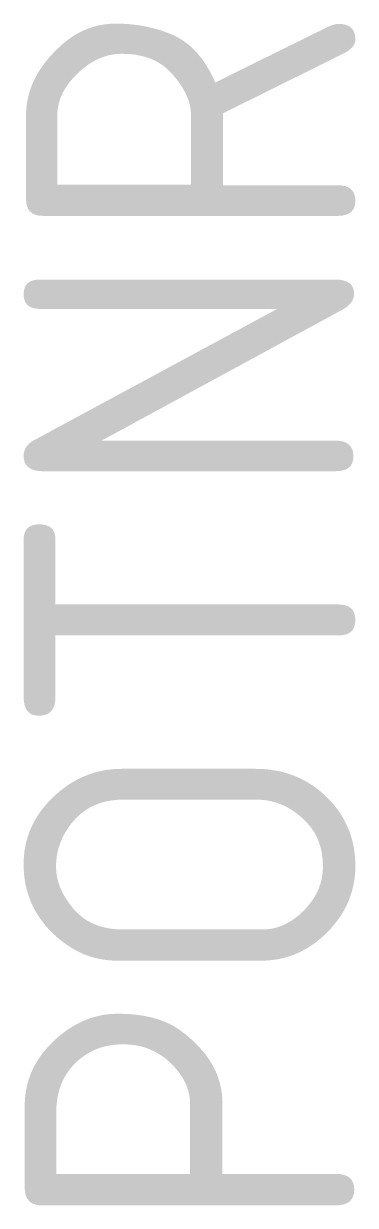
# Model space of a CAD drawing. Extents: x 276.49 to 279, y 125.57 to 134.51.
import ezdxf
from ezdxf.enums import TextEntityAlignment as Align

# ---------------------------------------------------------------- set-up
doc = ezdxf.new("R2010")
doc.units = 0
doc.header["$LTSCALE"] = 10
doc.header["$MEASUREMENT"] = 0
doc.linetypes.add('1', pattern=[0])
doc.layers.add('6', color=6, linetype='1')
doc.styles.add('ISO8', font='ISO8.SHX')

msp = doc.modelspace()

# ---------------------------------------------------------------- texts
at = {"layer": '6', "style": 'ISO8'}
msp.add_attdef('POTNR', text='XXX', height=2.5, rotation=90, dxfattribs=at).set_placement((279, 130), align=Align.CENTER)

doc.saveas('drawing.dxf')
